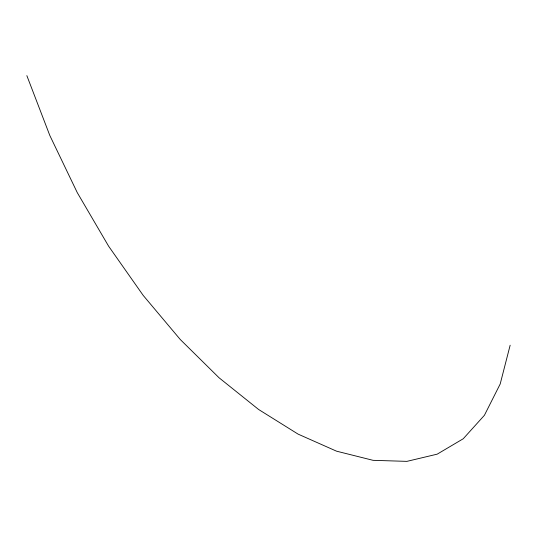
<?xml version="1.0" encoding="UTF-8"?>
<svg xmlns="http://www.w3.org/2000/svg" width="537" height="537" viewBox="0 0 537 537"><rect width="100%" height="100%" fill="white"/><g stroke="black" fill="none" stroke-linecap="round" stroke-linejoin="round"><path stroke-width="0.81" d="M510.15 345.224L500.189 384.002L484.408 415.296L463.236 438.763L437.192 454.161L406.905 461.364L373.087 460.33L336.531 451.174L298.075 434.111L258.619 409.489L219.056 377.773L180.298 339.532L143.211 295.424L108.615 246.188L77.254 192.595L49.813 135.472L26.85 75.636"/></g></svg>
